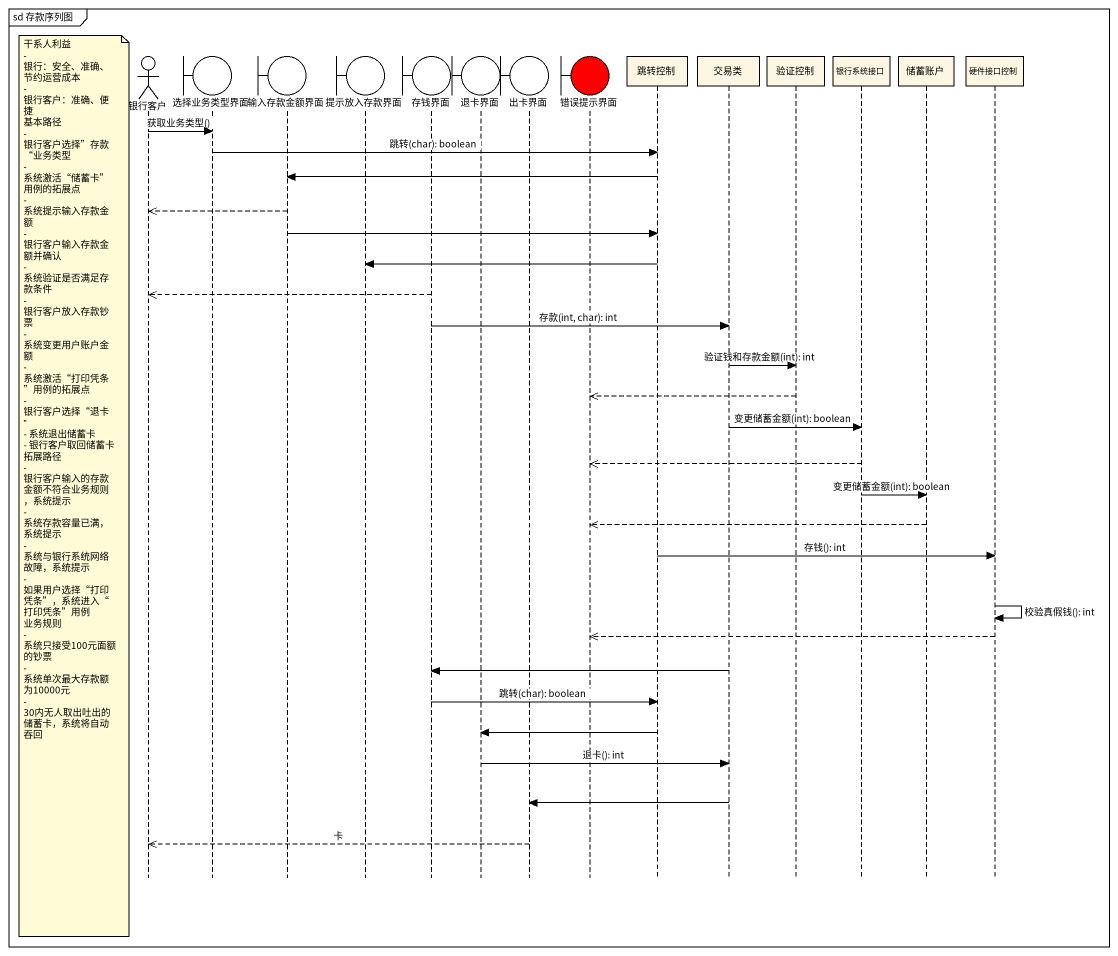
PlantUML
@startuml
mainframe sd 存款序列图
hide footbox
actor 银行客户
boundary 选择业务类型界面
boundary 输入存款金额界面
boundary 提示放入存款界面
boundary 存钱界面
boundary 退卡界面
boundary 出卡界面
boundary 错误提示界面 #FF0000
participant 跳转控制
participant 交易类
participant 验证控制
participant 银行系统接口
participant 储蓄账户
participant 硬件接口控制

银行客户 -> 选择业务类型界面 : 获取业务类型()
选择业务类型界面 -> 跳转控制 : 跳转(char): boolean
跳转控制 -> 输入存款金额界面
输入存款金额界面 -->> 银行客户
输入存款金额界面 -> 跳转控制
跳转控制 -> 提示放入存款界面
存钱界面 -->> 银行客户
存钱界面 -> 交易类 : 存款(int, char): int
交易类 -> 验证控制 : 验证钱和存款金额(int): int
验证控制 -->> 错误提示界面
交易类 -> 银行系统接口 : 变更储蓄金额(int): boolean
银行系统接口 -->> 错误提示界面
note left of 银行客户
  干系人利益
  - 银行：安全、准确、节约运营成本
  - 银行客户：准确、便捷
  基本路径
  - 银行客户选择”存款“业务类型
  - 系统激活“储蓄卡”用例的拓展点
  - 系统提示输入存款金额
  - 银行客户输入存款金额并确认
  - 系统验证是否满足存款条件
  - 银行客户放入存款钞票
  - 系统变更用户账户金额
  - 系统激活“打印凭条”用例的拓展点
  - 银行客户选择“退卡”
  - 系统退出储蓄卡
  - 银行客户取回储蓄卡
  拓展路径
  - 银行客户输入的存款金额不符合业务规则，系统提示
  - 系统存款容量已满，系统提示
  - 系统与银行系统网络故障，系统提示
  - 如果用户选择“打印凭条”，系统进入“打印凭条”用例
  业务规则
  - 系统只接受100元面额的钞票
  - 系统单次最大存款额为10000元
  - 30内无人取出吐出的储蓄卡，系统将自动吞回
end note
银行系统接口 -> 储蓄账户 : 变更储蓄金额(int): boolean
储蓄账户 -->> 错误提示界面
跳转控制 -> 硬件接口控制 : 存钱(): int
硬件接口控制 -> 硬件接口控制 : 校验真假钱(): int
硬件接口控制 -->> 错误提示界面
交易类 -> 存钱界面
存钱界面 -> 跳转控制 : 跳转(char): boolean
跳转控制 -> 退卡界面
退卡界面 -> 交易类 : 退卡(): int
交易类 -> 出卡界面
出卡界面 -->> 银行客户 : 卡
@enduml
